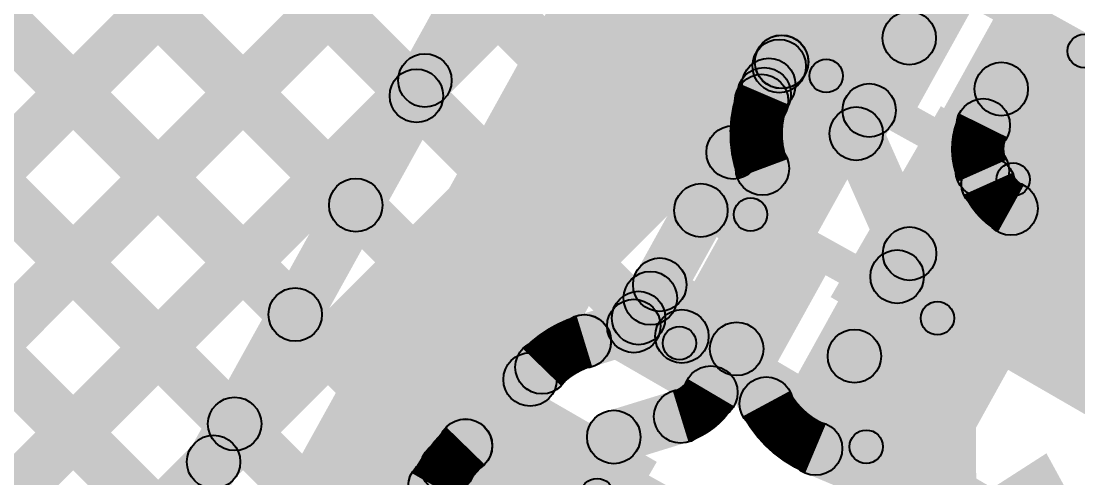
# Model space of a CAD drawing. Header units: millimetres. Extents: x 2.72 to 4.82, y 2.46 to 3.29.
# Drawn here: x 4.5743 to 4.7325, y 3.0479 to 3.1163 of the extents above; entities that cross this region are included whole.
import ezdxf

# ---------------------------------------------------------------- set-up
doc = ezdxf.new("R2010")
doc.units = ezdxf.units.MM
doc.header["$MEASUREMENT"] = 0
for name, color, linetype in [('BottomLayer', 5, 'Continuous'), ('BottomPaste', 16, 'Continuous'), ('BottomSolder', 6, 'Continuous'), ('TopLayer', 1, 'Continuous'), ('TopOverlay', 2, 'Continuous'), ('TopPaste', 8, 'Continuous'), ('TopSolder', 216, 'Continuous')]:
    doc.layers.add(name, color=color, linetype=linetype)

# ---------------------------------------------------------------- blocks, each defined once
blk = doc.blocks.new('CAP_0201_B_1')
at = {"layer": 'BottomLayer'}
for points in [[(-0.01772, 0.00591), (-0.00591, 0.00591), (-0.00591, -0.00591), (-0.01772, -0.00591)], [(0.00591, 0.00591), (0.01772, 0.00591), (0.01772, -0.00591), (0.00591, -0.00591)]]:
    blk.add_hatch(color=5, dxfattribs=at).paths.add_polyline_path(points)
at = {"layer": 'BottomPaste'}
for points in [[(-0.01772, 0.00591), (-0.00591, 0.00591), (-0.00591, -0.00591), (-0.01772, -0.00591)], [(0.00591, 0.00591), (0.01772, 0.00591), (0.01772, -0.00591), (0.00591, -0.00591)]]:
    blk.add_hatch(color=16, dxfattribs=at).paths.add_polyline_path(points)
at = {"layer": 'BottomSolder'}
for points in [[(-0.01988, 0.00807), (-0.00374, 0.00807), (-0.00374, -0.00807), (-0.01988, -0.00807)], [(0.00374, 0.00807), (0.01988, 0.00807), (0.01988, -0.00807), (0.00374, -0.00807)]]:
    blk.add_hatch(color=6, dxfattribs=at).paths.add_polyline_path(points)
blk = doc.blocks.new('R__0402_B_37')
at = {"layer": 'BottomLayer'}
for points in [[(-0.0095, 0.0125), (-0.0095, -0.0125), (-0.0275, -0.0125), (-0.0275, 0.0125)], [(0.0275, 0.0125), (0.0275, -0.0125), (0.0095, -0.0125), (0.0095, 0.0125)]]:
    blk.add_hatch(color=5, dxfattribs=at).paths.add_polyline_path(points)
at = {"layer": 'BottomPaste'}
for points in [[(-0.0095, 0.0125), (-0.0095, -0.0125), (-0.0275, -0.0125), (-0.0275, 0.0125)], [(0.0275, 0.0125), (0.0275, -0.0125), (0.0095, -0.0125), (0.0095, 0.0125)]]:
    blk.add_hatch(color=16, dxfattribs=at).paths.add_polyline_path(points)
at = {"layer": 'BottomSolder'}
for points in [[(-0.0055, 0.0165), (-0.0055, -0.0165), (-0.0315, -0.0165), (-0.0315, 0.0165)], [(0.0315, 0.0165), (0.0315, -0.0165), (0.0055, -0.0165), (0.0055, 0.0165)]]:
    blk.add_hatch(color=6, dxfattribs=at).paths.add_polyline_path(points)
blk = doc.blocks.new('R__0402_B_38')
at = {"layer": 'BottomLayer'}
for points in [[(-0.0095, 0.0125), (-0.0095, -0.0125), (-0.0275, -0.0125), (-0.0275, 0.0125)], [(0.0275, 0.0125), (0.0275, -0.0125), (0.0095, -0.0125), (0.0095, 0.0125)]]:
    blk.add_hatch(color=5, dxfattribs=at).paths.add_polyline_path(points)
at = {"layer": 'BottomPaste'}
for points in [[(-0.0095, 0.0125), (-0.0095, -0.0125), (-0.0275, -0.0125), (-0.0275, 0.0125)], [(0.0275, 0.0125), (0.0275, -0.0125), (0.0095, -0.0125), (0.0095, 0.0125)]]:
    blk.add_hatch(color=16, dxfattribs=at).paths.add_polyline_path(points)
at = {"layer": 'BottomSolder'}
for points in [[(-0.0055, 0.0165), (-0.0055, -0.0165), (-0.0315, -0.0165), (-0.0315, 0.0165)], [(0.0315, 0.0165), (0.0315, -0.0165), (0.0055, -0.0165), (0.0055, 0.0165)]]:
    blk.add_hatch(color=6, dxfattribs=at).paths.add_polyline_path(points)
blk = doc.blocks.new('LED_0201_73')
at = {"layer": 'TopLayer'}
for points in [[(-0.01181, 0.00689), (-0.00394, 0.00689), (-0.00394, -0.00689), (-0.01181, -0.00689)], [(0.00394, 0.00689), (0.01181, 0.00689), (0.01181, -0.00689), (0.00394, -0.00689)]]:
    blk.add_hatch(color=1, dxfattribs=at).paths.add_polyline_path(points)
at = {"layer": 'TopOverlay'}
h = blk.add_hatch(color=2, dxfattribs=at)
edge = h.paths.add_edge_path()
edge.add_arc((-0.016, 0.011), 0.0025, 0, 360)
h = blk.add_hatch(color=2, dxfattribs=at)
edge = h.paths.add_edge_path()
edge.add_arc((-0.016, 0.011), 0.0025, 0, 360)
for points in [[(-0.016, 0.0085), (-0.016, 0.0135), (0.016, 0.0135), (0.016, 0.0085)], [(0.016, -0.013), (0.029, -0.013), (0.029, 0.013), (0.016, 0.013)], [(-0.0135, -0.011), (-0.0185, -0.011), (-0.0185, 0.011), (-0.0135, 0.011)], [(0.013, -0.011), (0.017, -0.011), (0.017, 0.011), (0.013, 0.011)], [(-0.016, -0.0135), (-0.016, -0.0085), (0.016, -0.0085), (0.016, -0.0135)]]:
    blk.add_hatch(color=2, dxfattribs=at).paths.add_polyline_path(points)
h = blk.add_hatch(color=2, dxfattribs=at)
edge = h.paths.add_edge_path()
edge.add_arc((0.016, 0.011), 0.0025, 0, 360)
h = blk.add_hatch(color=2, dxfattribs=at)
edge = h.paths.add_edge_path()
edge.add_arc((-0.016, -0.011), 0.0025, 0, 360)
h = blk.add_hatch(color=2, dxfattribs=at)
edge = h.paths.add_edge_path()
edge.add_arc((-0.016, -0.011), 0.0025, 0, 360)
h = blk.add_hatch(color=2, dxfattribs=at)
edge = h.paths.add_edge_path()
edge.add_arc((0.016, -0.011), 0.0025, 0, 360)
at = {"layer": 'TopPaste'}
for points in [[(-0.01181, 0.00689), (-0.00394, 0.00689), (-0.00394, -0.00689), (-0.01181, -0.00689)], [(0.00394, 0.00689), (0.01181, 0.00689), (0.01181, -0.00689), (0.00394, -0.00689)]]:
    blk.add_hatch(color=8, dxfattribs=at).paths.add_polyline_path(points)
at = {"layer": 'TopSolder'}
for points in [[(-0.01398, 0.00906), (-0.00177, 0.00906), (-0.00177, -0.00906), (-0.01398, -0.00906)], [(0.00177, 0.00906), (0.01398, 0.00906), (0.01398, -0.00906), (0.00177, -0.00906)]]:
    blk.add_hatch(color=216, dxfattribs=at).paths.add_polyline_path(points)
at = {"layer": 'TopOverlay'}
for centre in [(-0.016, 0.011), (-0.016, 0.011), (0.016, 0.011), (-0.016, -0.011), (-0.016, -0.011), (0.016, -0.011)]:
    blk.add_circle(centre, 0.0025, dxfattribs=at)
blk = doc.blocks.new('LED_0201_74')
at = {"layer": 'TopLayer'}
for points in [[(-0.01181, 0.00689), (-0.00394, 0.00689), (-0.00394, -0.00689), (-0.01181, -0.00689)], [(0.00394, 0.00689), (0.01181, 0.00689), (0.01181, -0.00689), (0.00394, -0.00689)]]:
    blk.add_hatch(color=1, dxfattribs=at).paths.add_polyline_path(points)
at = {"layer": 'TopOverlay'}
h = blk.add_hatch(color=2, dxfattribs=at)
edge = h.paths.add_edge_path()
edge.add_arc((-0.016, 0.011), 0.0025, 0, 360)
h = blk.add_hatch(color=2, dxfattribs=at)
edge = h.paths.add_edge_path()
edge.add_arc((-0.016, 0.011), 0.0025, 0, 360)
for points in [[(-0.016, 0.0085), (-0.016, 0.0135), (0.016, 0.0135), (0.016, 0.0085)], [(0.016, -0.013), (0.029, -0.013), (0.029, 0.013), (0.016, 0.013)], [(-0.0135, -0.011), (-0.0185, -0.011), (-0.0185, 0.011), (-0.0135, 0.011)], [(0.013, -0.011), (0.017, -0.011), (0.017, 0.011), (0.013, 0.011)], [(-0.016, -0.0135), (-0.016, -0.0085), (0.016, -0.0085), (0.016, -0.0135)]]:
    blk.add_hatch(color=2, dxfattribs=at).paths.add_polyline_path(points)
h = blk.add_hatch(color=2, dxfattribs=at)
edge = h.paths.add_edge_path()
edge.add_arc((0.016, 0.011), 0.0025, 0, 360)
h = blk.add_hatch(color=2, dxfattribs=at)
edge = h.paths.add_edge_path()
edge.add_arc((-0.016, -0.011), 0.0025, 0, 360)
h = blk.add_hatch(color=2, dxfattribs=at)
edge = h.paths.add_edge_path()
edge.add_arc((-0.016, -0.011), 0.0025, 0, 360)
h = blk.add_hatch(color=2, dxfattribs=at)
edge = h.paths.add_edge_path()
edge.add_arc((0.016, -0.011), 0.0025, 0, 360)
at = {"layer": 'TopPaste'}
for points in [[(-0.01181, 0.00689), (-0.00394, 0.00689), (-0.00394, -0.00689), (-0.01181, -0.00689)], [(0.00394, 0.00689), (0.01181, 0.00689), (0.01181, -0.00689), (0.00394, -0.00689)]]:
    blk.add_hatch(color=8, dxfattribs=at).paths.add_polyline_path(points)
at = {"layer": 'TopSolder'}
for points in [[(-0.01398, 0.00906), (-0.00177, 0.00906), (-0.00177, -0.00906), (-0.01398, -0.00906)], [(0.00177, 0.00906), (0.01398, 0.00906), (0.01398, -0.00906), (0.00177, -0.00906)]]:
    blk.add_hatch(color=216, dxfattribs=at).paths.add_polyline_path(points)
at = {"layer": 'TopOverlay'}
for centre in [(-0.016, 0.011), (-0.016, 0.011), (0.016, 0.011), (-0.016, -0.011), (-0.016, -0.011), (0.016, -0.011)]:
    blk.add_circle(centre, 0.0025, dxfattribs=at)
blk = doc.blocks.new('LED_0201_75')
at = {"layer": 'TopLayer'}
for points in [[(-0.01181, 0.00689), (-0.00394, 0.00689), (-0.00394, -0.00689), (-0.01181, -0.00689)], [(0.00394, 0.00689), (0.01181, 0.00689), (0.01181, -0.00689), (0.00394, -0.00689)]]:
    blk.add_hatch(color=1, dxfattribs=at).paths.add_polyline_path(points)
at = {"layer": 'TopOverlay'}
h = blk.add_hatch(color=2, dxfattribs=at)
edge = h.paths.add_edge_path()
edge.add_arc((-0.016, 0.011), 0.0025, 0, 360)
h = blk.add_hatch(color=2, dxfattribs=at)
edge = h.paths.add_edge_path()
edge.add_arc((-0.016, 0.011), 0.0025, 0, 360)
for points in [[(-0.016, 0.0085), (-0.016, 0.0135), (0.016, 0.0135), (0.016, 0.0085)], [(0.016, -0.013), (0.029, -0.013), (0.029, 0.013), (0.016, 0.013)], [(-0.0135, -0.011), (-0.0185, -0.011), (-0.0185, 0.011), (-0.0135, 0.011)], [(0.013, -0.011), (0.017, -0.011), (0.017, 0.011), (0.013, 0.011)], [(-0.016, -0.0135), (-0.016, -0.0085), (0.016, -0.0085), (0.016, -0.0135)]]:
    blk.add_hatch(color=2, dxfattribs=at).paths.add_polyline_path(points)
h = blk.add_hatch(color=2, dxfattribs=at)
edge = h.paths.add_edge_path()
edge.add_arc((0.016, 0.011), 0.0025, 0, 360)
h = blk.add_hatch(color=2, dxfattribs=at)
edge = h.paths.add_edge_path()
edge.add_arc((-0.016, -0.011), 0.0025, 0, 360)
h = blk.add_hatch(color=2, dxfattribs=at)
edge = h.paths.add_edge_path()
edge.add_arc((-0.016, -0.011), 0.0025, 0, 360)
h = blk.add_hatch(color=2, dxfattribs=at)
edge = h.paths.add_edge_path()
edge.add_arc((0.016, -0.011), 0.0025, 0, 360)
at = {"layer": 'TopPaste'}
for points in [[(-0.01181, 0.00689), (-0.00394, 0.00689), (-0.00394, -0.00689), (-0.01181, -0.00689)], [(0.00394, 0.00689), (0.01181, 0.00689), (0.01181, -0.00689), (0.00394, -0.00689)]]:
    blk.add_hatch(color=8, dxfattribs=at).paths.add_polyline_path(points)
at = {"layer": 'TopSolder'}
for points in [[(-0.01398, 0.00906), (-0.00177, 0.00906), (-0.00177, -0.00906), (-0.01398, -0.00906)], [(0.00177, 0.00906), (0.01398, 0.00906), (0.01398, -0.00906), (0.00177, -0.00906)]]:
    blk.add_hatch(color=216, dxfattribs=at).paths.add_polyline_path(points)
at = {"layer": 'TopOverlay'}
for centre in [(-0.016, 0.011), (-0.016, 0.011), (0.016, 0.011), (-0.016, -0.011), (-0.016, -0.011), (0.016, -0.011)]:
    blk.add_circle(centre, 0.0025, dxfattribs=at)

msp = doc.modelspace()

# ---------------------------------------------------------------- hatches: boundary and pattern name
at = {"layer": 'BottomLayer'}
for points in [[(4.66, 3.09417), (4.68975, 3.07768), (4.75373, 3.19309), (4.72397, 3.20958)], [(4.72565, 3.19332), (4.70217, 3.20634), (4.42816, 2.71201), (4.45164, 2.69899)], [(4.38094, 2.89885), (4.37529, 2.90451), (4.64873, 3.17795), (4.65438, 3.17229)], [(4.45291, 2.77111), (4.44592, 2.77499), (4.66878, 3.17706), (4.67578, 3.17318)], [(4.45881, 3.17229), (4.46446, 3.17795), (4.59999, 3.04242), (4.59433, 3.03676)], [(4.48426, 3.17229), (4.48992, 3.17795), (4.60907, 3.0588), (4.60341, 3.05314)], [(4.50972, 3.17229), (4.51537, 3.17795), (4.61815, 3.07518), (4.61249, 3.06952)], [(4.53517, 3.17229), (4.54083, 3.17795), (4.62722, 3.09155), (4.62157, 3.0859)], [(4.56063, 3.17229), (4.56629, 3.17795), (4.6363, 3.10793), (4.63064, 3.10227)], [(4.41847, 2.91092), (4.41281, 2.91657), (4.66357, 3.16734), (4.66923, 3.16168)], [(4.43696, 2.90395), (4.4313, 2.90961), (4.63192, 3.11022), (4.63757, 3.10457)], [(4.69911, 3.07734), (4.73896, 3.05433), (4.75696, 3.08551), (4.71711, 3.10851)], [(4.6712, 3.06565), (4.67526, 3.07254), (4.72303, 3.04445), (4.71897, 3.03755)], [(4.62698, 3.03542), (4.65673, 3.01893), (4.67188, 3.04625), (4.64212, 3.06274)], [(4.46693, 2.90847), (4.46127, 2.91413), (4.60026, 3.05311), (4.60591, 3.04745)]]:
    msp.add_hatch(color=5, dxfattribs=at).paths.add_polyline_path(points)
h = msp.add_hatch(color=5, dxfattribs=at)
edge = h.paths.add_edge_path()
edge.add_arc((4.63474, 3.1074), 0.004, 0, 360)
h = msp.add_hatch(color=5, dxfattribs=at)
edge = h.paths.add_edge_path()
edge.add_arc((4.63347, 3.1051), 0.004, 0, 360)
h = msp.add_hatch(color=5, dxfattribs=at)
edge = h.paths.add_edge_path()
edge.add_arc((4.62439, 3.08873), 0.004, 0, 360)
h = msp.add_hatch(color=5, dxfattribs=at)
edge = h.paths.add_edge_path()
edge.add_arc((4.61532, 3.07235), 0.004, 0, 360)
h = msp.add_hatch(color=5, dxfattribs=at)
edge = h.paths.add_edge_path()
edge.add_arc((4.67323, 3.06909), 0.004, 0, 360)
h = msp.add_hatch(color=5, dxfattribs=at)
edge = h.paths.add_edge_path()
edge.add_arc((4.60624, 3.05597), 0.004, 0, 360)
h = msp.add_hatch(color=5, dxfattribs=at)
edge = h.paths.add_edge_path()
edge.add_arc((4.60308, 3.05028), 0.004, 0, 360)
at = {"layer": 'TopLayer'}
for points in [[(4.35887, 2.87677), (4.35321, 2.88243), (4.65934, 3.18856), (4.66499, 3.1829)], [(4.4481, 3.18299), (4.45376, 3.18865), (4.62425, 3.01816), (4.61859, 3.01251)], [(4.47357, 3.18298), (4.47923, 3.18864), (4.63122, 3.03664), (4.62557, 3.03098)], [(4.49904, 3.18297), (4.50469, 3.18863), (4.64096, 3.05236), (4.6353, 3.04671)], [(4.5245, 3.18296), (4.53016, 3.18862), (4.65332, 3.06546), (4.64766, 3.0598)], [(4.54997, 3.18295), (4.55563, 3.1886), (4.66957, 3.07466), (4.66392, 3.069)], [(4.57544, 3.18294), (4.5811, 3.18859), (4.67891, 3.09078), (4.67326, 3.08512)], [(4.60091, 3.18293), (4.60656, 3.18858), (4.688, 3.10715), (4.68234, 3.10149)], [(4.41847, 2.91092), (4.41281, 2.91657), (4.67173, 3.17549), (4.67738, 3.16983)], [(4.43696, 2.90395), (4.4313, 2.90961), (4.68249, 3.1608), (4.68815, 3.15514)], [(4.46693, 2.90847), (4.46127, 2.91413), (4.69564, 3.1485), (4.7013, 3.14284)], [(4.69166, 3.10825), (4.68467, 3.11213), (4.69068, 3.12297), (4.69767, 3.11909)], [(4.70478, 3.10098), (4.69779, 3.10486), (4.7038, 3.11569), (4.71079, 3.11181)], [(4.49483, 2.91091), (4.48917, 2.91657), (4.68498, 3.11238), (4.69064, 3.10672)], [(4.68975, 3.10479), (4.68275, 3.10868), (4.68465, 3.11211), (4.69165, 3.10823)], [(4.72196, 3.09891), (4.71479, 3.10246), (4.71748, 3.10789), (4.72465, 3.10434)], [(4.70285, 3.09749), (4.69585, 3.10137), (4.69779, 3.10486), (4.70478, 3.10098)], [(4.6957, 3.09781), (4.70301, 3.10106), (4.71099, 3.0831), (4.70368, 3.07985)], [(4.67896, 3.09314), (4.68284, 3.10014), (4.68723, 3.09771), (4.68335, 3.09071)], [(4.67341, 3.07488), (4.66642, 3.07876), (4.6774, 3.09858), (4.6844, 3.0947)], [(4.71458, 3.09226), (4.72189, 3.09551), (4.72274, 3.0936), (4.71543, 3.09035)], [(4.71542, 3.09036), (4.72274, 3.09359), (4.72276, 3.09356), (4.71544, 3.09032)], [(4.72059, 3.08472), (4.72446, 3.09172), (4.74294, 3.0815), (4.73906, 3.0745)], [(4.70899, 3.07612), (4.70195, 3.07992), (4.70381, 3.08337), (4.71085, 3.07958)], [(4.70259, 3.06422), (4.69555, 3.06802), (4.70195, 3.07992), (4.70899, 3.07612)], [(4.66948, 3.06859), (4.66259, 3.07266), (4.66505, 3.07683), (4.67194, 3.07277)], [(4.65981, 3.06453), (4.65746, 3.07217), (4.66486, 3.07445), (4.66721, 3.0668)], [(4.68102, 3.05864), (4.67413, 3.0627), (4.67799, 3.06924), (4.68488, 3.06518)], [(4.67791, 3.06531), (4.68495, 3.06911), (4.68939, 3.0609), (4.68235, 3.0571)], [(4.64369, 3.04992), (4.63796, 3.0555), (4.6494, 3.06725), (4.65513, 3.06167)], [(4.6642, 3.05018), (4.66185, 3.05783), (4.67186, 3.06091), (4.67421, 3.05327)], [(4.65443, 3.03944), (4.64869, 3.04502), (4.66016, 3.0568), (4.66589, 3.05122)], [(4.6917, 3.04861), (4.6948, 3.05598), (4.7254, 3.0431), (4.7223, 3.03573)], [(4.63482, 3.03609), (4.62788, 3.04006), (4.63276, 3.0486), (4.6397, 3.04462)]]:
    msp.add_hatch(color=1, dxfattribs=at).paths.add_polyline_path(points)
h = msp.add_hatch(color=1, dxfattribs=at)
edge = h.paths.add_edge_path()
edge.add_arc((4.70729, 3.11375), 0.004, 0, 360)
h = msp.add_hatch(color=1, dxfattribs=at)
edge = h.paths.add_edge_path()
edge.add_arc((4.68781, 3.10955), 0.004, 0, 360)
h = msp.add_hatch(color=1, dxfattribs=at)
edge = h.paths.add_edge_path()
edge.add_arc((4.68815, 3.11017), 0.004, 0, 360)
h = msp.add_hatch(color=1, dxfattribs=at)
edge = h.paths.add_edge_path()
edge.add_arc((4.68817, 3.11019), 0.004, 0, 360)
h = msp.add_hatch(color=1, dxfattribs=at)
edge = h.paths.add_edge_path()
edge.add_arc((4.68625, 3.10673), 0.004, 0, 360)
h = msp.add_hatch(color=1, dxfattribs=at)
edge = h.paths.add_edge_path()
edge.add_arc((4.68556, 3.10534), 0.004, 0, 360)
h = msp.add_hatch(color=1, dxfattribs=at)
edge = h.paths.add_edge_path()
edge.add_arc((4.68556, 3.10534), 0.004, 0, 360)
h = msp.add_hatch(color=1, dxfattribs=at)
edge = h.paths.add_edge_path()
edge.add_arc((4.72107, 3.10612), 0.004, 0, 360)
h = msp.add_hatch(color=1, dxfattribs=at)
edge = h.paths.add_edge_path()
edge.add_arc((4.68517, 3.10432), 0.004, 0, 360)
h = msp.add_hatch(color=1, dxfattribs=at)
edge = h.paths.add_edge_path()
edge.add_arc((4.70128, 3.10292), 0.004, 0, 360)
h = msp.add_hatch(color=1, dxfattribs=at)
edge = h.paths.add_edge_path()
edge.add_arc((4.70128, 3.10292), 0.004, 0, 360)
h = msp.add_hatch(color=1, dxfattribs=at)
edge = h.paths.add_edge_path()
edge.add_arc((4.71837, 3.10068), 0.004, 0, 360)
h = msp.add_hatch(color=1, dxfattribs=at)
edge = h.paths.add_edge_path()
edge.add_arc((4.71837, 3.10068), 0.004, 0, 360)
h = msp.add_hatch(color=1, dxfattribs=at)
edge = h.paths.add_edge_path()
edge.add_arc((4.69935, 3.09943), 0.004, 0, 360)
h = msp.add_hatch(color=1, dxfattribs=at)
edge = h.paths.add_edge_path()
edge.add_arc((4.69935, 3.09943), 0.004, 0, 360)
h = msp.add_hatch(color=1, dxfattribs=at)
edge = h.paths.add_edge_path()
edge.add_arc((4.6809, 3.09664), 0.004, 0, 360)
h = msp.add_hatch(color=1, dxfattribs=at)
edge = h.paths.add_edge_path()
edge.add_arc((4.6809, 3.09664), 0.004, 0, 360)
h = msp.add_hatch(color=1, dxfattribs=at)
edge = h.paths.add_edge_path()
edge.add_arc((4.68529, 3.09421), 0.004, 0, 360)
h = msp.add_hatch(color=1, dxfattribs=at)
edge = h.paths.add_edge_path()
edge.add_arc((4.68529, 3.09421), 0.004, 0, 360)
h = msp.add_hatch(color=1, dxfattribs=at)
edge = h.paths.add_edge_path()
edge.add_arc((4.68529, 3.09421), 0.004, 0, 360)
h = msp.add_hatch(color=1, dxfattribs=at)
edge = h.paths.add_edge_path()
edge.add_arc((4.71823, 3.09389), 0.004, 0, 360)
h = msp.add_hatch(color=1, dxfattribs=at)
edge = h.paths.add_edge_path()
edge.add_arc((4.71823, 3.09389), 0.004, 0, 360)
h = msp.add_hatch(color=1, dxfattribs=at)
edge = h.paths.add_edge_path()
edge.add_arc((4.71908, 3.09198), 0.004, 0, 360)
h = msp.add_hatch(color=1, dxfattribs=at)
edge = h.paths.add_edge_path()
edge.add_arc((4.71908, 3.09198), 0.004, 0, 360)
h = msp.add_hatch(color=1, dxfattribs=at)
edge = h.paths.add_edge_path()
edge.add_arc((4.7191, 3.09194), 0.004, 0, 360)
h = msp.add_hatch(color=1, dxfattribs=at)
edge = h.paths.add_edge_path()
edge.add_arc((4.7191, 3.09194), 0.004, 0, 360)
h = msp.add_hatch(color=1, dxfattribs=at)
edge = h.paths.add_edge_path()
edge.add_arc((4.67608, 3.08795), 0.004, 0, 360)
h = msp.add_hatch(color=1, dxfattribs=at)
edge = h.paths.add_edge_path()
edge.add_arc((4.72252, 3.08822), 0.004, 0, 360)
h = msp.add_hatch(color=1, dxfattribs=at)
edge = h.paths.add_edge_path()
edge.add_arc((4.72252, 3.08822), 0.004, 0, 360)
h = msp.add_hatch(color=1, dxfattribs=at)
edge = h.paths.add_edge_path()
edge.add_arc((4.70733, 3.08147), 0.004, 0, 360)
h = msp.add_hatch(color=1, dxfattribs=at)
edge = h.paths.add_edge_path()
edge.add_arc((4.70733, 3.08147), 0.004, 0, 360)
h = msp.add_hatch(color=1, dxfattribs=at)
edge = h.paths.add_edge_path()
edge.add_arc((4.70547, 3.07802), 0.004, 0, 360)
h = msp.add_hatch(color=1, dxfattribs=at)
edge = h.paths.add_edge_path()
edge.add_arc((4.70547, 3.07802), 0.004, 0, 360)
h = msp.add_hatch(color=1, dxfattribs=at)
edge = h.paths.add_edge_path()
edge.add_arc((4.66991, 3.07682), 0.004, 0, 360)
h = msp.add_hatch(color=1, dxfattribs=at)
edge = h.paths.add_edge_path()
edge.add_arc((4.6685, 3.0748), 0.004, 0, 360)
h = msp.add_hatch(color=1, dxfattribs=at)
edge = h.paths.add_edge_path()
edge.add_arc((4.66674, 3.07183), 0.004, 0, 360)
h = msp.add_hatch(color=1, dxfattribs=at)
edge = h.paths.add_edge_path()
edge.add_arc((4.66603, 3.07063), 0.004, 0, 360)
h = msp.add_hatch(color=1, dxfattribs=at)
edge = h.paths.add_edge_path()
edge.add_arc((4.66603, 3.07063), 0.004, 0, 360)
h = msp.add_hatch(color=1, dxfattribs=at)
edge = h.paths.add_edge_path()
edge.add_arc((4.65861, 3.06834), 0.004, 0, 360)
h = msp.add_hatch(color=1, dxfattribs=at)
edge = h.paths.add_edge_path()
edge.add_arc((4.65863, 3.06835), 0.004, 0, 360)
h = msp.add_hatch(color=1, dxfattribs=at)
edge = h.paths.add_edge_path()
edge.add_arc((4.65863, 3.06835), 0.004, 0, 360)
h = msp.add_hatch(color=1, dxfattribs=at)
edge = h.paths.add_edge_path()
edge.add_arc((4.68143, 3.06721), 0.004, 0, 360)
h = msp.add_hatch(color=1, dxfattribs=at)
edge = h.paths.add_edge_path()
edge.add_arc((4.68143, 3.06721), 0.004, 0, 360)
h = msp.add_hatch(color=1, dxfattribs=at)
edge = h.paths.add_edge_path()
edge.add_arc((4.69907, 3.06612), 0.004, 0, 360)
h = msp.add_hatch(color=1, dxfattribs=at)
edge = h.paths.add_edge_path()
edge.add_arc((4.65227, 3.06446), 0.004, 0, 360)
h = msp.add_hatch(color=1, dxfattribs=at)
edge = h.paths.add_edge_path()
edge.add_arc((4.65227, 3.06446), 0.004, 0, 360)
h = msp.add_hatch(color=1, dxfattribs=at)
edge = h.paths.add_edge_path()
edge.add_arc((4.65228, 3.06447), 0.004, 0, 360)
h = msp.add_hatch(color=1, dxfattribs=at)
edge = h.paths.add_edge_path()
edge.add_arc((4.65049, 3.06263), 0.004, 0, 360)
h = msp.add_hatch(color=1, dxfattribs=at)
edge = h.paths.add_edge_path()
edge.add_arc((4.67757, 3.06067), 0.004, 0, 360)
h = msp.add_hatch(color=1, dxfattribs=at)
edge = h.paths.add_edge_path()
edge.add_arc((4.67757, 3.06067), 0.004, 0, 360)
h = msp.add_hatch(color=1, dxfattribs=at)
edge = h.paths.add_edge_path()
edge.add_arc((4.68587, 3.059), 0.004, 0, 360)
h = msp.add_hatch(color=1, dxfattribs=at)
edge = h.paths.add_edge_path()
edge.add_arc((4.68587, 3.059), 0.004, 0, 360)
h = msp.add_hatch(color=1, dxfattribs=at)
edge = h.paths.add_edge_path()
edge.add_arc((4.67304, 3.05709), 0.004, 0, 360)
h = msp.add_hatch(color=1, dxfattribs=at)
edge = h.paths.add_edge_path()
edge.add_arc((4.67304, 3.05709), 0.004, 0, 360)
h = msp.add_hatch(color=1, dxfattribs=at)
edge = h.paths.add_edge_path()
edge.add_arc((4.66303, 3.05401), 0.004, 0, 360)
h = msp.add_hatch(color=1, dxfattribs=at)
edge = h.paths.add_edge_path()
edge.add_arc((4.66303, 3.05401), 0.004, 0, 360)
h = msp.add_hatch(color=1, dxfattribs=at)
edge = h.paths.add_edge_path()
edge.add_arc((4.64081, 3.0527), 0.004, 0, 360)
h = msp.add_hatch(color=1, dxfattribs=at)
edge = h.paths.add_edge_path()
edge.add_arc((4.64083, 3.05271), 0.004, 0, 360)
h = msp.add_hatch(color=1, dxfattribs=at)
edge = h.paths.add_edge_path()
edge.add_arc((4.69325, 3.05229), 0.004, 0, 360)
h = msp.add_hatch(color=1, dxfattribs=at)
edge = h.paths.add_edge_path()
edge.add_arc((4.69325, 3.05229), 0.004, 0, 360)
h = msp.add_hatch(color=1, dxfattribs=at)
edge = h.paths.add_edge_path()
edge.add_arc((4.63813, 3.04953), 0.004, 0, 360)
h = msp.add_hatch(color=1, dxfattribs=at)
edge = h.paths.add_edge_path()
edge.add_arc((4.63623, 3.04661), 0.004, 0, 360)
h = msp.add_hatch(color=1, dxfattribs=at)
edge = h.paths.add_edge_path()
edge.add_arc((4.63624, 3.04663), 0.004, 0, 360)

# ---------------------------------------------------------------- linework, layer by layer
at = {"layer": 'BottomLayer'}
for centre in [(4.63474, 3.1074), (4.63347, 3.1051), (4.62439, 3.08873), (4.61532, 3.07235), (4.67323, 3.06909), (4.60624, 3.05597), (4.60308, 3.05028)]:
    msp.add_circle(centre, 0.004, dxfattribs=at)
at = {"layer": 'TopLayer', "const_width": 0.008}
for points in [[(4.68529, 3.09421, -0.192482), (4.68556, 3.10534)], [(4.68529, 3.09421, -0.192482), (4.68556, 3.10534)], [(4.71823, 3.09389, -0.222889), (4.71837, 3.10068)], [(4.72252, 3.08822, -0.162072), (4.7191, 3.09194)], [(4.65227, 3.06446, -0.126037), (4.65861, 3.06834)], [(4.65228, 3.06447, -0.126032), (4.65863, 3.06835)], [(4.67757, 3.06067, -0.186962), (4.67304, 3.05709)], [(4.69325, 3.05229, -0.171066), (4.68587, 3.059)], [(4.63624, 3.04663, -0.063548), (4.64081, 3.0527)]]:
    msp.add_lwpolyline(points, format="xyb", dxfattribs=at)
at = {"layer": 'TopLayer'}
for centre in [(4.70729, 3.11375), (4.68781, 3.10955), (4.68815, 3.11017), (4.68817, 3.11019), (4.68625, 3.10673), (4.68556, 3.10534), (4.68556, 3.10534), (4.72107, 3.10612), (4.68517, 3.10432), (4.70128, 3.10292), (4.70128, 3.10292), (4.71837, 3.10068), (4.71837, 3.10068), (4.69935, 3.09943), (4.69935, 3.09943), (4.6809, 3.09664), (4.6809, 3.09664), (4.68529, 3.09421), (4.68529, 3.09421), (4.68529, 3.09421), (4.71823, 3.09389), (4.71823, 3.09389), (4.71908, 3.09198), (4.71908, 3.09198), (4.7191, 3.09194), (4.7191, 3.09194), (4.67608, 3.08795), (4.72252, 3.08822), (4.72252, 3.08822), (4.70733, 3.08147), (4.70733, 3.08147), (4.70547, 3.07802), (4.70547, 3.07802), (4.66991, 3.07682), (4.6685, 3.0748), (4.66674, 3.07183), (4.66603, 3.07063), (4.66603, 3.07063), (4.65861, 3.06834), (4.65863, 3.06835), (4.65863, 3.06835), (4.68143, 3.06721), (4.68143, 3.06721), (4.69907, 3.06612), (4.65227, 3.06446), (4.65227, 3.06446), (4.65228, 3.06447), (4.65049, 3.06263), (4.67757, 3.06067), (4.67757, 3.06067), (4.68587, 3.059), (4.68587, 3.059), (4.67304, 3.05709), (4.67304, 3.05709), (4.66303, 3.05401), (4.66303, 3.05401), (4.64081, 3.0527), (4.64083, 3.05271), (4.69325, 3.05229), (4.69325, 3.05229), (4.63813, 3.04953), (4.63623, 3.04661), (4.63624, 3.04663)]:
    msp.add_circle(centre, 0.004, dxfattribs=at)

# ---------------------------------------------------------------- block references
for name, p, rotation in [('LED_0201_73', (4.71418, 3.10994), 331), ('R__0402_B_37', (4.699, 3.092), 330), ('CAP_0201_B_1', (4.663, 3.075), 150), ('LED_0201_74', (4.69218, 3.06994), 331), ('R__0402_B_38', (4.66598, 3.03325), 330), ('LED_0201_75', (4.66918, 3.02794), 331)]:
    msp.add_blockref(name, p, dxfattribs=dict(rotation=rotation))

# ---------------------------------------------------------------- texts
at = {"layer": 'TopOverlay'}
for p in [(4.77207, 3.11312), (4.75007, 3.07312)]:
    msp.add_text('*', height=0.06, rotation=152, dxfattribs=at).set_placement(p)

doc.saveas('drawing.dxf')
